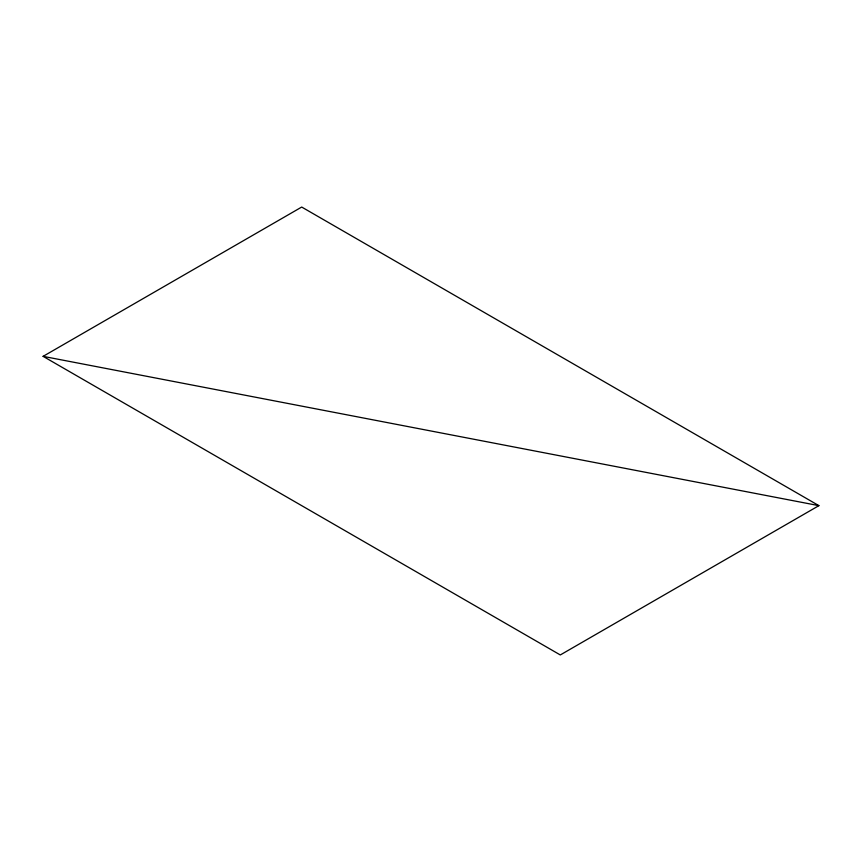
<?xml version="1.0" encoding="UTF-8"?>
<svg xmlns="http://www.w3.org/2000/svg" width="862" height="862" viewBox="0 0 862 862"><rect width="100%" height="100%" fill="white"/><g stroke="black" fill="none" stroke-linecap="round" stroke-linejoin="round"><path stroke-width="1.29" d="M43.1 356.351L301.7 207.052L818.9 505.649L560.3 654.948L43.1 356.351L818.9 505.649"/></g></svg>
